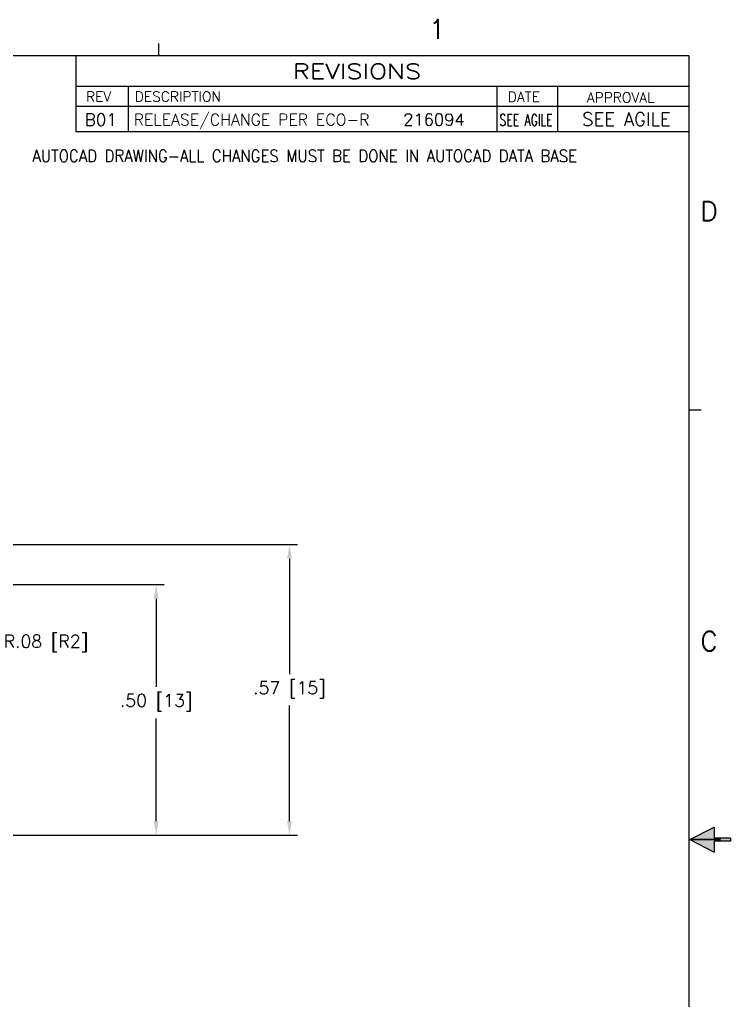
# Model space of a CAD drawing. Extents: x 0.1 to 21.9, y 0.3 to 16.7.
# Drawn here: x 14.88 to 21.91, y 6.91 to 16.61 of the extents above; entities that cross this region are included whole.
import ezdxf
from ezdxf.enums import TextEntityAlignment as Align

# ---------------------------------------------------------------- set-up
doc = ezdxf.new("R2010")
doc.units = 0
doc.header["$MEASUREMENT"] = 0
doc.header["$PDMODE"] = 2
doc.layers.get('0').update_dxf_attribs({"linetype": 'CONTINUOUS'})
doc.layers.get('Defpoints').update_dxf_attribs({"linetype": 'CONTINUOUS'})
for name, color, linetype in [('BRDR', 5, 'CONTINUOUS'), ('DIM', 7, 'CONTINUOUS'), ('OBJECT', 4, 'CONTINUOUS'), ('Solidworks', 7, 'CONTINUOUS')]:
    doc.layers.add(name, color=color, linetype=linetype)
doc.styles.add('ROMANS', font='ROMANS.SHX')
doc.styles.add('SIMPLEX', font='SIMPLEX')
doc.styles.get("Standard").update_dxf_attribs({"font": 'ROMANS.SHX'})
doc.dimstyles.get("Standard").update_dxf_attribs({"dimtxt": 0.18, "dimasz": 0.18, "dimexe": 0.18, "dimexo": 0.0625, "dimgap": 0.09, "dimtad": 0, "dimtih": 1, "dimtoh": 1, "dimdec": 4, "dimzin": 0, "dimdsep": 46, "dimtxsty": 'Standard', "dimcen": 0.09, "dimadec": 0, "dimazin": 0, "dimtfac": 1, "dimtdec": 4, "dimtofl": 0, "dimtmove": 0, "dimatfit": 3, "dimfxl": 0, "dimtolj": 1, "dimtzin": 0, "dimarcsym": 0})

# ---------------------------------------------------------------- blocks, each defined once
blk = doc.blocks.new('*D7')
at = {"color": 0, "lineweight": -2}
for p, q in [((14.0298, 11.0224), (14.2741, 10.7137)), ((14.361, 10.6039), (14.4906, 10.4401)), ((14.4906, 10.4401), (14.6306, 10.4401))]:
    blk.add_line(p, q, dxfattribs=at)
at = {"color": 0}
blk.add_solid([(14.3793, 10.6184), (14.3427, 10.5894), (14.2741, 10.7137)], dxfattribs=at)
at = {"layer": 'Defpoints', "color": 0}
for p in [(14.0298, 11.0224), (14.2741, 10.7137)]:
    blk.add_point(p, dxfattribs=at)
at = {"color": 0, "insert": (15.143, 10.4401), "char_height": 0.125, "attachment_point": 5, "style": 'ROMANS'}
blk.add_mtext('\\A1;R.08 [R2]', dxfattribs=at)
blk = doc.blocks.new('*D22')
at = {"color": 0, "lineweight": -2}
for p, q in [((14.2798, 11.0224), (16.3127, 11.0224)), ((16.2327, 10.8824), (16.2327, 10.0096)), ((16.2327, 8.6837), (16.2327, 9.6991)), ((12.0143, 8.5437), (16.3127, 8.5437))]:
    blk.add_line(p, q, dxfattribs=at)
at = {"color": 0}
for points in [[(16.2094, 10.8824), (16.256, 10.8824), (16.2327, 11.0224)], [(16.2094, 8.6837), (16.256, 8.6837), (16.2327, 8.5437)]]:
    blk.add_solid(points, dxfattribs=at)
at = {"layer": 'Defpoints', "color": 0}
for p in [(14.0298, 11.0224), (16.2327, 11.0224), (11.7643, 8.5437)]:
    blk.add_point(p, dxfattribs=at)
at = {"color": 0, "insert": (16.2327, 9.8544), "char_height": 0.125, "attachment_point": 5, "style": 'ROMANS'}
blk.add_mtext('\\A1;.50 [13]', dxfattribs=at)
blk = doc.blocks.new('*D23')
at = {"color": 0, "lineweight": -2}
for p, q in [((13.6893, 11.4179), (17.6302, 11.4179)), ((17.5502, 11.2779), (17.5502, 10.136)), ((17.5502, 8.6837), (17.5502, 9.8256)), ((12.0143, 8.5437), (17.6302, 8.5437))]:
    blk.add_line(p, q, dxfattribs=at)
at = {"color": 0}
for points in [[(17.5268, 11.2779), (17.5735, 11.2779), (17.5502, 11.4179)], [(17.5268, 8.6837), (17.5735, 8.6837), (17.5502, 8.5437)]]:
    blk.add_solid(points, dxfattribs=at)
at = {"layer": 'Defpoints', "color": 0}
for p in [(13.4393, 11.4179), (17.5502, 11.4179), (11.7643, 8.5437)]:
    blk.add_point(p, dxfattribs=at)
at = {"color": 0, "insert": (17.5502, 9.9808), "char_height": 0.125, "attachment_point": 5, "style": 'ROMANS'}
blk.add_mtext('\\A1;.57 [15]', dxfattribs=at)
blk = doc.blocks.new('AROW')
at = {"layer": 'BRDR'}
for p, q in [((-0.01, 0.25), (-0.01, 0.15)), ((-0.01, 0.25), (0.01, 0.25)), ((0.01, 0.25), (0.01, 0.15)), ((0, 0.19), (0, 0)), ((0, 0), (0, 0.19)), ((0, 0), (-0.0775, 0.15)), ((-0.0775, 0.15), (-0.01, 0.15)), ((0, 0), (0.0775, 0.15)), ((0.01, 0.15), (0.0775, 0.15))]:
    blk.add_line(p, q, dxfattribs=at)
for points in [[(-0.01, 0.25), (0.01, 0.25), (0.01, 0.15)], [(-0.01, 0.25), (-0.01, 0.15), (0.01, 0.15)], [(-0.0775, 0.15), (0, 0), (-0.01, 0.15)], [(0.0775, 0.15), (0, 0), (-0.01, 0.15)]]:
    blk.add_solid(points, dxfattribs=at)
blk = doc.blocks.new('Covidien-C1_')
at = {"layer": 'OBJECT', "color": 5}
for p, q in [((16.2596, 16.25), (16.2596, 16.37)), ((16.2596, 16.25), (16.2596, 16.37)), ((21.5, 16.25), (0.5, 16.25)), ((15.44, 16.25), (15.44, 15.5)), ((21.5, 0.75), (21.5, 16.25)), ((15.44, 15.95), (21.5, 15.95)), ((15.9571, 15.95), (15.9571, 15.5)), ((19.601, 15.95), (19.601, 15.5)), ((20.201, 15.95), (20.201, 15.5)), ((15.44, 15.75), (21.5, 15.75)), ((15.44, 15.5), (21.5, 15.5)), ((21.5, 12.75), (21.62, 12.75))]:
    blk.add_line(p, q, dxfattribs=at)
at = {"layer": 'OBJECT', "color": 5, "xscale": 1.608466899655079, "yscale": 1.608466899655079, "zscale": 1.608466899655079, "rotation": 270}
blk.add_blockref('AROW', (21.5069, 8.5), dxfattribs=at)
at = {"layer": 'DIM', "style": 'SIMPLEX', "width": 1.25}
blk.add_text('REVISIONS', height=0.15, dxfattribs=at).set_placement((18.2178, 16.0213), align=Align.CENTER)
at = {"layer": 'DIM'}
for s, height, style, p in [('REV', 0.1, 'SIMPLEX', (15.5393, 15.7962)), ('DESCRIPTION', 0.1, 'SIMPLEX', (16.0209, 15.7962)), ('DATE', 0.1, 'SIMPLEX', (19.7087, 15.7933)), ('APPROVAL', 0.1, 'SIMPLEX', (20.4897, 15.7865)), ('RELEASE/CHANGE PER ECO-R', 0.113326, 'ROMANS', (16.0105, 15.5611))]:
    blk.add_text(s, height=height, dxfattribs=dict(at, style=style)).set_placement(p)
at = {"layer": 'DIM', "insert": (15.0095, 15.3199), "char_height": 0.12, "width": 7.878182, "attachment_point": 1}
blk.add_mtext('{\\Fromans|c0;\\W0.9;AUTOCAD DRAWING-ALL CHANGES MUST BE DONE IN AUTOCAD DATA BASE}', dxfattribs=at)
at = {"layer": 'DIM'}
for tag, height, style, p in [('REV', 0.1206, 'ROMANS', (15.6856, 15.5581)), ('TITLE_1', 0.15, 'SIMPLEX', (16.9531, 2.3863)), ('XTOL', 0.14, 'SIMPLEX', (13.2162, 2.2366)), ('DTOL_X', 0.14, 'SIMPLEX', (13.8474, 2.2371)), ('DTOL_XX', 0.14, 'SIMPLEX', (14.4703, 2.2371)), ('DTOL_XXX', 0.14, 'SIMPLEX', (15.1086, 2.2395)), ('TITLE_2', 0.15, 'SIMPLEX', (16.9827, 2.1451)), ('TITLE_3', 0.15, 'SIMPLEX', (16.9799, 1.8536)), ('TITLE_4', 0.15, 'SIMPLEX', (16.9816, 1.6072)), ('DTOL_XXXX', 0.14, 'SIMPLEX', (13.2086, 1.5995)), ('HTOL', 0.14, 'SIMPLEX', (13.8495, 1.5966)), ('FTOL', 0.14, 'SIMPLEX', (14.4689, 1.5966)), ('ATOL', 0.14, 'SIMPLEX', (15.0868, 1.5966)), ('D_SCALE', 0.14, 'SIMPLEX', (14.355, 1.3487)), ('DWG-NO', 0.18, 'ROMANS', (19.7523, 0.9643))]:
    blk.add_attdef(tag, text='', height=height, dxfattribs=dict(at, style=style)).set_placement(p, align=Align.CENTER)
for tag, p, height, style in [('ECO#', (18.6748, 15.5592), 0.118, 'ROMANS'), ('INITIALS', (20.4436, 15.558), 0.1302, 'ROMANS'), ('DRAWN_BY', (16.1507, 1.3313), 0.09, 'SIMPLEX'), ('D_DATE', (17.7393, 1.3313), 0.09, 'SIMPLEX'), ('CHECKED', (16.1378, 1.0831), 0.09, 'ROMANS'), ('C_DATE', (17.724, 1.0831), 0.09, 'ROMANS'), ('APPROVED', (16.1378, 0.8331), 0.09, 'ROMANS'), ('A_DATE', (17.724, 0.8331), 0.09, 'ROMANS'), ('SHT_NO', (20.6205, 0.785), 0.1, 'SIMPLEX')]:
    blk.add_attdef(tag, p, '', height=height, dxfattribs=dict(at, style=style))
at = {"layer": 'DIM', "style": 'ROMANS', "width": 1.322316}
blk.add_attdef('DATE', text='', height=0.1157, dxfattribs=at).set_placement((19.6271, 15.5569), (20.1519, 15.5569), align=Align.FIT)
at = {"layer": 'DIM', "style": 'ROMANS'}
blk.add_attdef('ACAD_REF', text='', height=0.1, dxfattribs=at).set_placement((21.06, 1.3783), align=Align.RIGHT)
at = {"layer": 'DIM', "color": 7, "style": 'ROMANS'}
blk.add_attdef('REV', text='', height=0.14, dxfattribs=at).set_placement((21.2156, 0.9868), align=Align.CENTER)
at = {"layer": 'OBJECT', "color": 5, "style": 'SIMPLEX'}
for s, p in [('1', (19.0094, 16.4172)), ('D', (21.6976, 14.6182)), ('C', (21.6976, 10.3682))]:
    blk.add_text(s, height=0.19, dxfattribs=at).set_placement(p, align=Align.CENTER)
at = {"layer": 'Solidworks', "style": 'ROMANS'}
blk.add_attdef('SOLIDWORKS:', (15.3501, 0.4073), '', height=0.1, dxfattribs=at)

msp = doc.modelspace()

# ---------------------------------------------------------------- block references
ref = msp.add_blockref('Covidien-C1_', (0, 0))
ref.add_attrib('REV', 'B01', dxfattribs={"layer": 'DIM', "height": 0.12057, "style": 'ROMANS'}).set_placement((15.6856, 15.5581), align=Align.CENTER)
ref.add_attrib('ECO#', '216094', (18.6748, 15.5592), dxfattribs={"layer": 'DIM', "height": 0.11805, "style": 'ROMANS'})
ref.add_attrib('DATE', 'SEE AGILE', dxfattribs={"layer": 'DIM', "height": 0.11575, "style": 'ROMANS', "width": 0.595042}).set_placement((19.6271, 15.5569), (20.1519, 15.5569), align=Align.FIT)
ref.add_attrib('INITIALS', 'SEE AGILE', (20.4436, 15.558), dxfattribs={"layer": 'DIM', "height": 0.13021, "style": 'ROMANS'})

# ---------------------------------------------------------------- dimensions: what is measured, and where the dimension line sits
dim = msp.add_linear_dim(base=(17.5502, 11.4179), p1=(11.7643, 8.5437), p2=(13.4393, 11.4179), angle=90, dimstyle='Standard', override={"dimtxt": 0.125, "dimasz": 0.14, "dimexe": 0.08, "dimexo": 0.25, "dimgap": 0.06, "dimdec": 2, "dimlfac": 0.2, "dimzin": 4, "dimtxsty": 'ROMANS', "dimcen": 0.0875, "dimdle": 0.35, "dimtdec": 2, "dimatfit": 0, "dimtzin": 4})
dim.commit()
dim.dimension.update_dxf_attribs({"geometry": '*D23', "text_midpoint": (17.5502, 9.9808)})
dim = msp.add_linear_dim(base=(16.2327, 11.0224), p1=(11.7643, 8.5437), p2=(14.0298, 11.0224), angle=90, dimstyle='Standard', override={"dimtxt": 0.125, "dimasz": 0.14, "dimexe": 0.08, "dimexo": 0.25, "dimgap": 0.06, "dimdec": 2, "dimlfac": 0.2, "dimzin": 4, "dimtxsty": 'ROMANS', "dimcen": 0.0875, "dimdle": 0.35, "dimtdec": 2, "dimatfit": 0, "dimtzin": 4})
dim.commit()
dim.dimension.update_dxf_attribs({"geometry": '*D22', "text_midpoint": (16.2327, 9.8544), "dimtype": 160})
dim = msp.add_radius_dim(center=(14.0298, 11.0224), mpoint=(14.2741, 10.7137), dimstyle='Standard', override={"dimtxt": 0.125, "dimasz": 0.14, "dimexe": 0.08, "dimexo": 0.25, "dimgap": 0.06, "dimdec": 2, "dimlfac": 0.2, "dimzin": 4, "dimtxsty": 'ROMANS', "dimcen": 0.0875, "dimdle": 0.35, "dimtdec": 2, "dimtofl": 1, "dimatfit": 0, "dimtzin": 4})
dim.commit()
dim.dimension.update_dxf_attribs({"geometry": '*D7', "text_midpoint": (15.143, 10.4401), "dimtype": 164})

doc.saveas('drawing.dxf')
